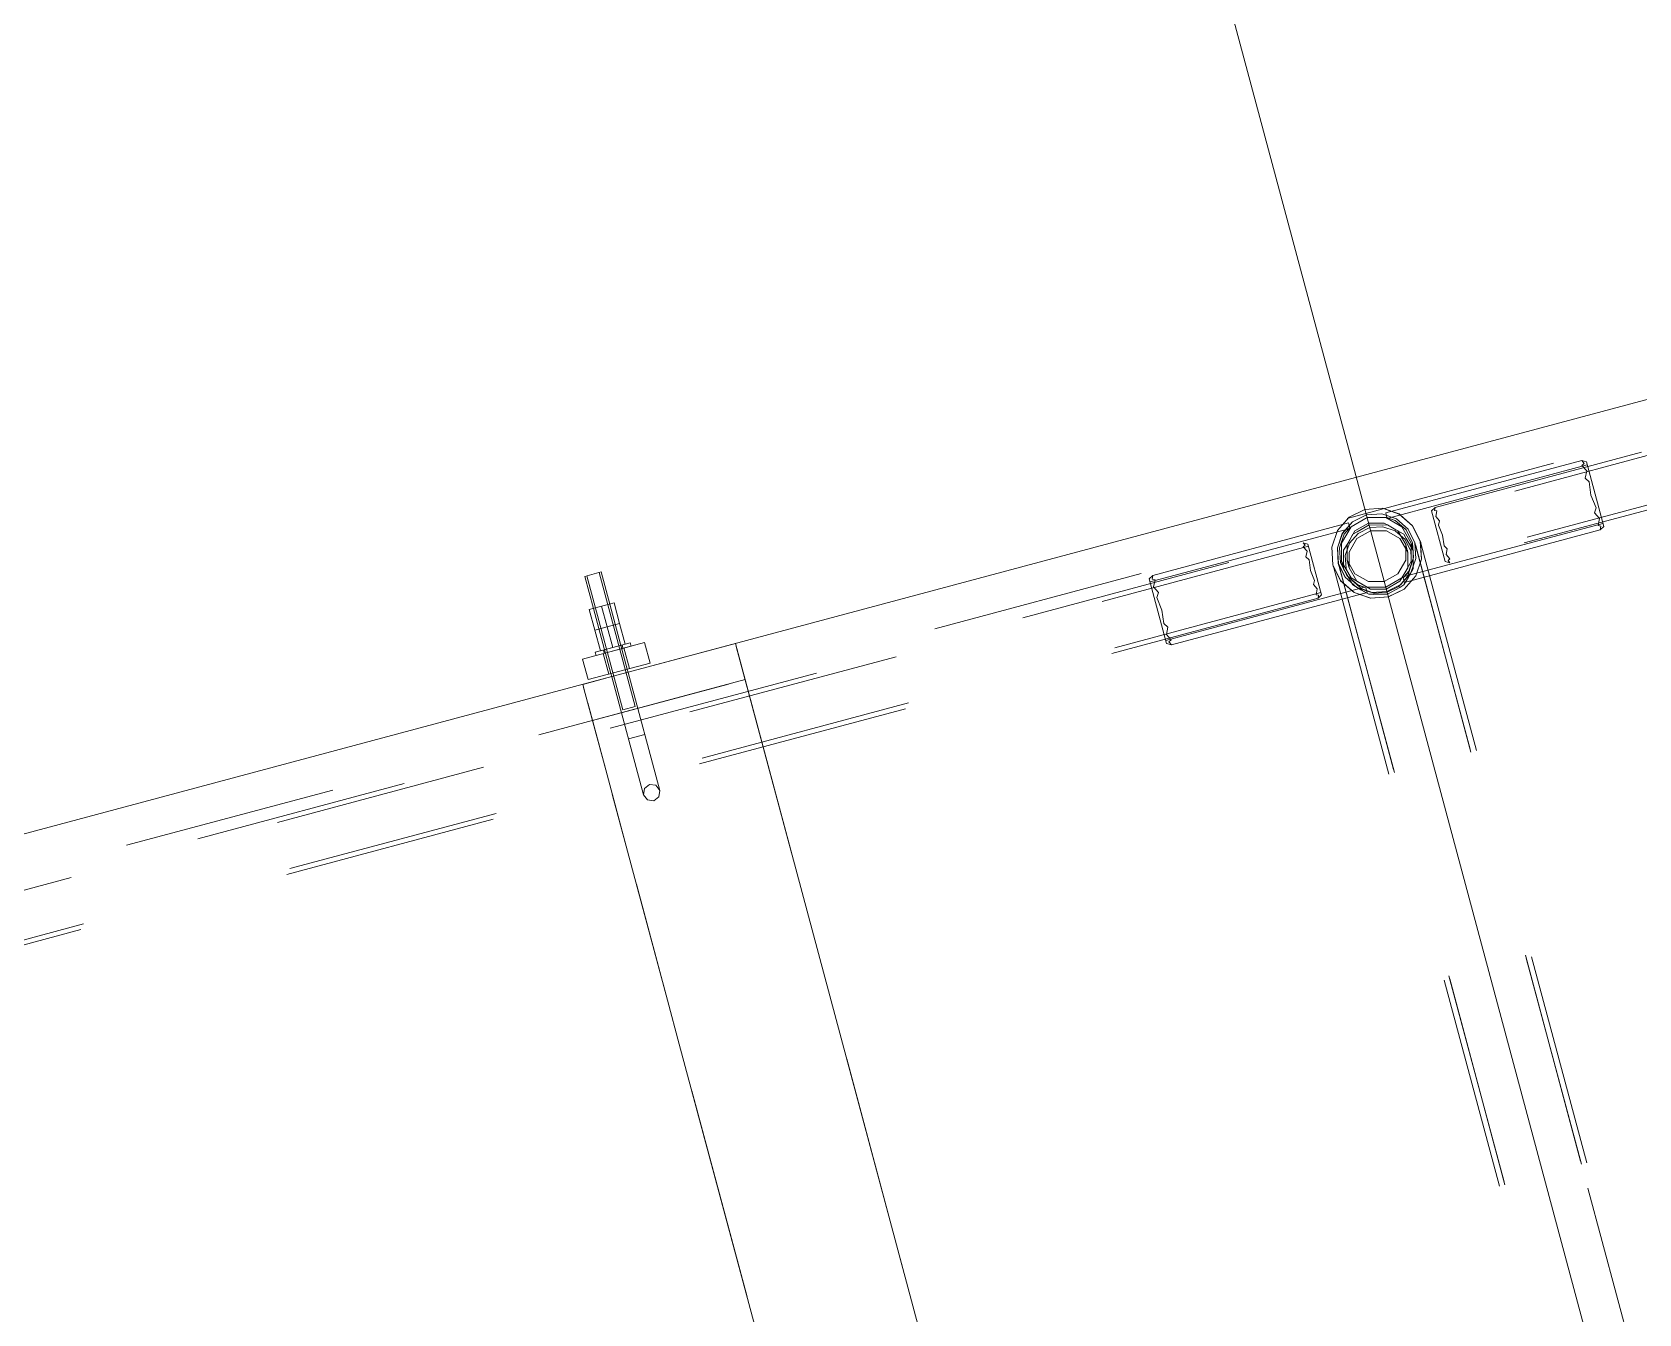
# Model space of a CAD drawing. Header units: millimetres. Extents: x -753 to 90, y 56274 to 56868.
# Drawn here: x -349.52 to -334.47, y 56772.21 to 56784.23 of the extents above; entities that cross this region are included whole.
import ezdxf

# ---------------------------------------------------------------- set-up
doc = ezdxf.new("R2010")
doc.units = ezdxf.units.MM
doc.linetypes.add('XKITLINE00', pattern=[0])
doc.linetypes.add('XKITLINE02', pattern=[4, 2, -2])
doc.layers.add('Cota', color=4, linetype='Continuous', lineweight=0)
doc.layers.add('Peça', color=2, linetype='Continuous', lineweight=0)

# ---------------------------------------------------------------- blocks, each defined once
blk = doc.blocks.new('*A1306')
at = {"layer": 'Peça', "color": 7, "linetype": 'XKITLINE02', "lineweight": 0}
for p, q in [((-323.679, 56783.29), (-344.273, 56777.773)), ((-343.939, 56778.225), (-344.092, 56778.184)), ((-344.356, 56778.083), (-344.34, 56778.025)), ((-344.317, 56777.94), (-344.149, 56777.312)), ((-344.088, 56777.084), (-343.944, 56776.548)), ((-343.862, 56776.239), (-343.571, 56775.153)), ((-343.343, 56774.302), (-342.809, 56772.31))]:
    blk.add_line(p, q, dxfattribs=at)
at = {"layer": 'Peça', "color": 4, "linetype": 'XKITLINE00', "lineweight": 0}
for p, q in [((-333.814, 56780.938), (-343.939, 56778.225)), ((-344.092, 56778.184), (-344.363, 56778.111)), ((-344.363, 56778.111), (-344.363, 56778.111)), ((-344.363, 56778.111), (-344.34, 56778.026)), ((-344.34, 56778.025), (-344.149, 56777.312)), ((-344.149, 56777.312), (-343.944, 56776.548)), ((-343.944, 56776.548), (-343.571, 56775.153)), ((-343.571, 56775.153), (-343.46, 56774.74)), ((-343.46, 56774.74), (-342.809, 56772.31)), ((-342.809, 56772.31), (-341.834, 56768.67))]:
    blk.add_line(p, q, dxfattribs=at)
blk = doc.blocks.new('*A1308')
at = {"layer": 'Peça', "color": 7, "linetype": 'XKITLINE02', "lineweight": 0}
for p, q in [((-298.928, 56789.758), (-336.406, 56779.717)), ((-336.379, 56779.77), (-298.979, 56789.791)), ((-298.812, 56789.326), (-336.29, 56779.284)), ((-298.839, 56789.272), (-336.24, 56779.251)), ((-336.412, 56779.738), (-336.379, 56779.77)), ((-336.384, 56779.741), (-336.379, 56779.77)), ((-336.412, 56779.738), (-336.285, 56779.263)), ((-336.362, 56779.738), (-336.384, 56779.741)), ((-336.373, 56779.684), (-336.362, 56779.738)), ((-336.337, 56779.643), (-336.373, 56779.684)), ((-336.347, 56779.604), (-336.337, 56779.643)), ((-336.31, 56779.511), (-336.347, 56779.604)), ((-336.295, 56779.411), (-336.31, 56779.511)), ((-336.267, 56779.383), (-336.295, 56779.411)), ((-336.277, 56779.329), (-336.267, 56779.383)), ((-336.241, 56779.288), (-336.277, 56779.329)), ((-336.24, 56779.251), (-336.285, 56779.263)), ((-336.258, 56779.274), (-336.241, 56779.288)), ((-336.24, 56779.251), (-336.258, 56779.274))]:
    blk.add_line(p, q, dxfattribs=at)
blk = doc.blocks.new('*A1708')
at = {"layer": 'Peça', "color": 7, "linetype": 'XKITLINE02', "lineweight": 0}
for p, q in [((-337.565, 56779.406), (-375.043, 56769.364)), ((-375.016, 56769.418), (-337.616, 56779.439)), ((-337.616, 56779.439), (-337.597, 56779.416)), ((-337.616, 56779.439), (-337.571, 56779.427)), ((-337.597, 56779.416), (-337.614, 56779.402)), ((-337.614, 56779.402), (-337.578, 56779.36)), ((-337.578, 56779.36), (-337.589, 56779.307)), ((-337.589, 56779.307), (-337.56, 56779.279)), ((-337.443, 56778.952), (-337.571, 56779.427)), ((-337.56, 56779.279), (-337.546, 56779.179)), ((-337.546, 56779.179), (-337.508, 56779.085)), ((-337.508, 56779.085), (-337.519, 56779.047)), ((-337.519, 56779.047), (-337.483, 56779.006)), ((-337.483, 56779.006), (-337.493, 56778.952)), ((-337.449, 56778.973), (-374.927, 56768.931)), ((-337.476, 56778.919), (-374.877, 56768.898)), ((-337.493, 56778.952), (-337.471, 56778.948)), ((-337.476, 56778.919), (-337.443, 56778.952)), ((-337.471, 56778.948), (-337.476, 56778.919))]:
    blk.add_line(p, q, dxfattribs=at)
blk = doc.blocks.new('*A1719')
at = {"layer": 'Peça', "color": 7, "linetype": 'XKITLINE02', "lineweight": 0}
for p, q in [((-337.037, 56779.751), (-337.185, 56779.678)), ((-336.872, 56779.762), (-337.037, 56779.751)), ((-336.715, 56779.708), (-336.872, 56779.762)), ((-337.185, 56779.678), (-337.294, 56779.553)), ((-337.249, 56779.527), (-337.153, 56779.636)), ((-337.153, 56779.636), (-337.023, 56779.7)), ((-337.023, 56779.7), (-336.879, 56779.709)), ((-336.879, 56779.709), (-336.742, 56779.662)), ((-336.742, 56779.662), (-336.633, 56779.567)), ((-336.591, 56779.599), (-336.715, 56779.708)), ((-336.518, 56779.451), (-336.591, 56779.599)), ((-337.294, 56779.553), (-337.348, 56779.397)), ((-337.295, 56779.39), (-337.249, 56779.527)), ((-336.633, 56779.567), (-336.569, 56779.437)), ((-336.515, 56779.44), (-336.518, 56779.451)), ((-336.507, 56779.286), (-336.518, 56779.451)), ((-337.348, 56779.397), (-337.337, 56779.232)), ((-337.286, 56779.245), (-337.295, 56779.39)), ((-336.569, 56779.437), (-333.671, 56768.623)), ((-336.569, 56779.437), (-336.559, 56779.293)), ((-336.51, 56779.423), (-336.515, 56779.44)), ((-336.51, 56779.423), (-333.62, 56768.637)), ((-337.334, 56779.221), (-337.337, 56779.232)), ((-337.337, 56779.232), (-337.264, 56779.083)), ((-337.329, 56779.203), (-337.334, 56779.221)), ((-337.329, 56779.203), (-334.439, 56768.417)), ((-337.286, 56779.245), (-337.283, 56779.234)), ((-337.222, 56779.115), (-337.286, 56779.245)), ((-337.283, 56779.234), (-337.278, 56779.217)), ((-337.278, 56779.217), (-334.388, 56768.431)), ((-336.606, 56779.156), (-336.701, 56779.047)), ((-336.559, 56779.293), (-336.606, 56779.156)), ((-336.56, 56779.129), (-336.507, 56779.286)), ((-337.264, 56779.083), (-337.139, 56778.974)), ((-337.113, 56779.02), (-337.222, 56779.115)), ((-336.976, 56778.973), (-337.113, 56779.02)), ((-336.701, 56779.047), (-336.831, 56778.983)), ((-336.818, 56778.932), (-336.669, 56779.005)), ((-336.669, 56779.005), (-336.56, 56779.129)), ((-337.139, 56778.974), (-336.983, 56778.921)), ((-336.983, 56778.921), (-336.818, 56778.932)), ((-336.831, 56778.983), (-336.976, 56778.973)), ((-334.218, 56768.603), (-334.064, 56768.654)), ((-334.059, 56768.639), (-334.194, 56768.593)), ((-334.064, 56768.654), (-333.904, 56768.687)), ((-333.92, 56768.667), (-334.059, 56768.639)), ((-333.797, 56768.674), (-333.92, 56768.667)), ((-333.904, 56768.687), (-333.764, 56768.695)), ((-333.71, 56768.658), (-333.797, 56768.674)), ((-333.764, 56768.695), (-333.664, 56768.677)), ((-333.671, 56768.623), (-333.71, 56768.658)), ((-333.687, 56768.573), (-333.671, 56768.623)), ((-333.664, 56768.677), (-333.62, 56768.637)), ((-333.62, 56768.637), (-333.638, 56768.579)), ((-334.439, 56768.417), (-334.421, 56768.474)), ((-334.421, 56768.474), (-334.343, 56768.54)), ((-334.384, 56768.443), (-334.372, 56768.481)), ((-334.304, 56768.538), (-334.372, 56768.481)), ((-334.343, 56768.54), (-334.218, 56768.603)), ((-334.194, 56768.593), (-334.304, 56768.538)), ((-333.999, 56768.415), (-333.865, 56768.46)), ((-333.865, 56768.46), (-333.755, 56768.515)), ((-333.716, 56768.514), (-333.841, 56768.45)), ((-333.755, 56768.515), (-333.687, 56768.573)), ((-333.638, 56768.579), (-333.716, 56768.514)), ((-334.395, 56768.376), (-334.439, 56768.417)), ((-334.295, 56768.359), (-334.395, 56768.376)), ((-334.388, 56768.431), (-334.384, 56768.443)), ((-334.388, 56768.431), (-334.349, 56768.395)), ((-334.349, 56768.395), (-334.262, 56768.38)), ((-334.155, 56768.366), (-334.295, 56768.359)), ((-334.262, 56768.38), (-334.139, 56768.386)), ((-333.995, 56768.399), (-334.155, 56768.366)), ((-334.139, 56768.386), (-333.999, 56768.415)), ((-333.841, 56768.45), (-333.995, 56768.399))]:
    blk.add_line(p, q, dxfattribs=at)
blk = doc.blocks.new('*A1868')
at = {"layer": 'Peça', "color": 4, "linetype": 'XKITLINE00', "lineweight": 0}
for p, q in [((-344.303, 56778.813), (-344.071, 56778.875)), ((-344.187, 56778.844), (-344.135, 56778.651)), ((-344.071, 56778.875), (-344.019, 56778.682)), ((-344.251, 56778.62), (-344.303, 56778.813)), ((-344.019, 56778.682), (-344.251, 56778.62))]:
    blk.add_line(p, q, dxfattribs=at)
blk = doc.blocks.new('*A1869')
at = {"layer": 'Peça', "color": 4, "linetype": 'XKITLINE00', "lineweight": 0}
for p, q in [((-344.251, 56778.62), (-344.019, 56778.682)), ((-344.199, 56778.427), (-344.251, 56778.62)), ((-344.135, 56778.651), (-344.083, 56778.458)), ((-343.967, 56778.489), (-344.019, 56778.682))]:
    blk.add_line(p, q, dxfattribs=at)
at = {"layer": 'Peça', "color": 7, "linetype": 'XKITLINE02', "lineweight": 0}
blk.add_line((-344.199, 56778.427), (-343.967, 56778.489), dxfattribs=at)
blk = doc.blocks.new('*A1884')
at = {"layer": 'Peça', "color": 4, "linetype": 'XKITLINE00', "lineweight": 0}
for p, q in [((-344.083, 56778.458), (-344.247, 56778.414)), ((-344.239, 56778.383), (-344.247, 56778.414)), ((-343.919, 56778.502), (-344.083, 56778.458)), ((-343.911, 56778.471), (-343.919, 56778.502))]:
    blk.add_line(p, q, dxfattribs=at)
at = {"layer": 'Peça', "color": 7, "linetype": 'XKITLINE02', "lineweight": 0}
for p, q in [((-343.911, 56778.471), (-344.239, 56778.383)), ((-344.162, 56778.404), (-344.17, 56778.434)), ((-344.083, 56778.458), (-344.001, 56778.48)), ((-343.988, 56778.45), (-343.996, 56778.481))]:
    blk.add_line(p, q, dxfattribs=at)
blk = doc.blocks.new('*A1885')
at = {"layer": 'Peça', "color": 4, "linetype": 'XKITLINE00', "lineweight": 0}
for p, q in [((-344.365, 56778.349), (-343.785, 56778.504)), ((-343.733, 56778.311), (-343.785, 56778.504)), ((-344.313, 56778.156), (-344.365, 56778.349)), ((-343.733, 56778.311), (-344.313, 56778.156))]:
    blk.add_line(p, q, dxfattribs=at)
at = {"layer": 'Peça', "color": 7, "linetype": 'XKITLINE02', "lineweight": 0}
for p, q in [((-344.12, 56778.208), (-344.172, 56778.401)), ((-343.927, 56778.26), (-343.978, 56778.453))]:
    blk.add_line(p, q, dxfattribs=at)
blk = doc.blocks.new('*A1888')
at = {"layer": 'Peça', "color": 4, "linetype": 'XKITLINE00', "lineweight": 0}
for p, q in [((-344.191, 56779.165), (-344.344, 56779.124)), ((-344.191, 56779.165), (-344.11, 56778.865)), ((-344.344, 56779.124), (-344.263, 56778.824)), ((-343.947, 56778.254), (-343.938, 56778.222)), ((-344.1, 56778.213), (-344.091, 56778.181))]:
    blk.add_line(p, q, dxfattribs=at)
at = {"layer": 'Peça', "color": 7, "linetype": 'XKITLINE02', "lineweight": 0}
for p, q in [((-344.209, 56779.16), (-343.873, 56777.905)), ((-344.325, 56779.129), (-343.989, 56777.874)), ((-344.11, 56778.865), (-343.947, 56778.254)), ((-344.263, 56778.824), (-344.1, 56778.213)), ((-344.091, 56778.181), (-343.795, 56777.077)), ((-343.938, 56778.222), (-343.642, 56777.118)), ((-343.989, 56777.874), (-343.873, 56777.905)), ((-343.783, 56777.641), (-343.935, 56777.6)), ((-343.787, 56777.137), (-343.795, 56777.077)), ((-343.795, 56777.077), (-343.758, 56777.029)), ((-343.787, 56777.137), (-343.739, 56777.173)), ((-343.739, 56777.173), (-343.679, 56777.166)), ((-343.698, 56777.021), (-343.65, 56777.058)), ((-343.679, 56777.166), (-343.642, 56777.118)), ((-343.65, 56777.058), (-343.642, 56777.118)), ((-343.758, 56777.029), (-343.698, 56777.021))]:
    blk.add_line(p, q, dxfattribs=at)
blk = doc.blocks.new('*A1909')
at = {"layer": 'Peça', "color": 4, "linetype": 'XKITLINE00', "lineweight": 0}
for p, q in [((-342.934, 56778.494), (-343.939, 56778.225)), ((-342.934, 56778.494), (-342.934, 56778.494)), ((-342.934, 56778.494), (-339.849, 56766.979)), ((-344.092, 56778.184), (-354.217, 56775.472))]:
    blk.add_line(p, q, dxfattribs=at)
at = {"layer": 'Peça', "color": 7, "linetype": 'XKITLINE02', "lineweight": 0}
for p, q in [((-342.926, 56778.466), (-339.849, 56766.979)), ((-342.843, 56778.156), (-363.437, 56772.639)), ((-343.939, 56778.225), (-344.092, 56778.184))]:
    blk.add_line(p, q, dxfattribs=at)
blk = doc.blocks.new('*A1910')
at = {"layer": 'Peça', "color": 7, "linetype": 'XKITLINE02', "lineweight": 0}
for p, q in [((-337.016, 56779.675), (-337.167, 56779.587)), ((-337.003, 56779.623), (-337.13, 56779.55)), ((-337.11, 56779.54), (-336.998, 56779.606)), ((-337.11, 56779.54), (-336.998, 56779.606)), ((-336.842, 56779.675), (-337.016, 56779.675)), ((-336.856, 56779.623), (-337.003, 56779.623)), ((-336.998, 56779.606), (-336.868, 56779.605)), ((-336.998, 56779.606), (-336.868, 56779.605)), ((-336.868, 56779.605), (-336.824, 56779.607)), ((-336.868, 56779.605), (-336.824, 56779.607)), ((-336.728, 56779.55), (-336.856, 56779.623)), ((-336.842, 56779.675), (-336.691, 56779.587)), ((-336.824, 56779.607), (-336.748, 56779.561)), ((-336.824, 56779.607), (-336.748, 56779.561)), ((-337.167, 56779.587), (-337.255, 56779.436)), ((-337.13, 56779.55), (-337.203, 56779.423)), ((-337.192, 56779.442), (-337.149, 56779.519)), ((-337.192, 56779.442), (-337.149, 56779.519)), ((-337.111, 56779.479), (-337.184, 56779.352)), ((-337.184, 56779.351), (-337.111, 56779.478)), ((-337.182, 56779.435), (-337.101, 56779.527)), ((-337.101, 56779.527), (-337.182, 56779.435)), ((-337.149, 56779.519), (-337.11, 56779.54)), ((-337.149, 56779.519), (-337.11, 56779.54)), ((-336.983, 56779.552), (-337.111, 56779.479)), ((-337.111, 56779.478), (-336.983, 56779.552)), ((-337.101, 56779.527), (-336.991, 56779.581)), ((-336.991, 56779.581), (-337.101, 56779.527)), ((-336.991, 56779.581), (-336.869, 56779.589)), ((-336.869, 56779.589), (-336.991, 56779.581)), ((-336.836, 56779.552), (-336.983, 56779.552)), ((-336.983, 56779.552), (-336.836, 56779.552)), ((-336.869, 56779.589), (-336.753, 56779.55)), ((-336.753, 56779.55), (-336.869, 56779.589)), ((-336.709, 56779.479), (-336.836, 56779.552)), ((-336.836, 56779.552), (-336.709, 56779.479)), ((-336.753, 56779.55), (-336.661, 56779.469)), ((-336.661, 56779.469), (-336.753, 56779.55)), ((-336.748, 56779.561), (-336.673, 56779.52)), ((-336.748, 56779.561), (-336.673, 56779.52)), ((-336.655, 56779.423), (-336.728, 56779.55)), ((-336.636, 56779.352), (-336.709, 56779.479)), ((-336.709, 56779.479), (-336.636, 56779.352)), ((-336.604, 56779.436), (-336.691, 56779.587)), ((-336.673, 56779.52), (-336.65, 56779.48)), ((-336.65, 56779.48), (-336.673, 56779.52)), ((-336.661, 56779.469), (-336.607, 56779.36)), ((-336.607, 56779.359), (-336.661, 56779.469)), ((-336.65, 56779.48), (-336.585, 56779.368)), ((-336.585, 56779.369), (-336.65, 56779.48)), ((-337.255, 56779.436), (-337.255, 56779.262)), ((-337.237, 56779.369), (-337.192, 56779.442)), ((-337.237, 56779.369), (-337.236, 56779.323)), ((-337.236, 56779.369), (-337.192, 56779.442)), ((-337.236, 56779.323), (-337.236, 56779.369)), ((-337.236, 56779.194), (-337.236, 56779.323)), ((-337.236, 56779.323), (-337.236, 56779.194)), ((-337.222, 56779.319), (-337.182, 56779.435)), ((-337.213, 56779.197), (-337.222, 56779.319)), ((-337.182, 56779.435), (-337.221, 56779.319)), ((-337.221, 56779.319), (-337.213, 56779.197)), ((-337.203, 56779.423), (-337.203, 56779.275)), ((-337.184, 56779.352), (-337.185, 56779.205)), ((-337.184, 56779.205), (-337.184, 56779.351)), ((-336.655, 56779.422), (-336.655, 56779.423)), ((-336.655, 56779.275), (-336.655, 56779.423)), ((-336.655, 56779.423), (-336.655, 56779.422)), ((-336.654, 56779.421), (-336.655, 56779.422)), ((-336.655, 56779.422), (-336.655, 56779.422)), ((-336.655, 56779.422), (-336.655, 56779.422)), ((-336.655, 56779.422), (-336.655, 56779.422)), ((-336.655, 56779.422), (-336.655, 56779.422)), ((-336.655, 56779.422), (-336.654, 56779.421)), ((-336.654, 56779.42), (-336.654, 56779.421)), ((-336.654, 56779.421), (-336.654, 56779.42)), ((-336.654, 56779.419), (-336.654, 56779.42)), ((-336.654, 56779.419), (-336.654, 56779.42)), ((-336.654, 56779.418), (-336.654, 56779.419)), ((-336.654, 56779.418), (-336.654, 56779.419)), ((-336.653, 56779.417), (-336.654, 56779.418)), ((-336.653, 56779.417), (-336.654, 56779.418)), ((-336.653, 56779.415), (-336.653, 56779.417)), ((-336.653, 56779.415), (-336.653, 56779.417)), ((-336.652, 56779.414), (-336.653, 56779.415)), ((-336.652, 56779.414), (-336.653, 56779.415)), ((-336.652, 56779.412), (-336.652, 56779.414)), ((-336.652, 56779.412), (-336.652, 56779.414)), ((-336.651, 56779.41), (-336.652, 56779.412)), ((-336.651, 56779.41), (-336.652, 56779.412)), ((-336.651, 56779.408), (-336.651, 56779.41)), ((-336.651, 56779.408), (-336.651, 56779.41)), ((-336.65, 56779.405), (-336.651, 56779.408)), ((-336.65, 56779.405), (-336.651, 56779.408)), ((-336.65, 56779.403), (-336.65, 56779.405)), ((-336.65, 56779.403), (-336.65, 56779.405)), ((-336.649, 56779.4), (-336.65, 56779.403)), ((-336.65, 56779.403), (-336.649, 56779.4)), ((-336.648, 56779.398), (-336.649, 56779.4)), ((-336.649, 56779.4), (-336.648, 56779.398)), ((-336.647, 56779.395), (-336.648, 56779.398)), ((-336.647, 56779.395), (-336.648, 56779.398)), ((-336.647, 56779.392), (-336.647, 56779.395)), ((-336.646, 56779.392), (-336.647, 56779.395)), ((-336.646, 56779.388), (-336.647, 56779.392)), ((-336.646, 56779.388), (-336.646, 56779.392)), ((-336.645, 56779.385), (-336.646, 56779.388)), ((-336.645, 56779.385), (-336.646, 56779.388)), ((-336.644, 56779.381), (-336.645, 56779.385)), ((-336.644, 56779.381), (-336.645, 56779.385)), ((-336.643, 56779.378), (-336.644, 56779.381)), ((-336.643, 56779.378), (-336.644, 56779.381)), ((-336.642, 56779.374), (-336.643, 56779.378)), ((-336.642, 56779.374), (-336.643, 56779.378)), ((-336.641, 56779.37), (-336.642, 56779.374)), ((-336.641, 56779.37), (-336.642, 56779.374)), ((-336.64, 56779.366), (-336.641, 56779.37)), ((-336.639, 56779.365), (-336.641, 56779.37)), ((-336.638, 56779.361), (-336.64, 56779.366)), ((-336.638, 56779.361), (-336.639, 56779.365)), ((-336.637, 56779.357), (-336.638, 56779.361)), ((-336.638, 56779.361), (-336.637, 56779.356)), ((-336.636, 56779.352), (-336.637, 56779.357)), ((-336.637, 56779.356), (-336.636, 56779.352)), ((-336.636, 56779.205), (-336.636, 56779.352)), ((-336.636, 56779.352), (-336.636, 56779.205)), ((-336.607, 56779.36), (-336.599, 56779.238)), ((-336.599, 56779.238), (-336.607, 56779.359)), ((-336.604, 56779.262), (-336.604, 56779.436)), ((-336.603, 56779.436), (-336.604, 56779.436)), ((-336.604, 56779.436), (-336.604, 56779.436)), ((-336.604, 56779.436), (-336.604, 56779.436)), ((-336.604, 56779.436), (-336.603, 56779.436)), ((-336.603, 56779.435), (-336.603, 56779.436)), ((-336.603, 56779.436), (-336.603, 56779.435)), ((-336.603, 56779.434), (-336.603, 56779.435)), ((-336.603, 56779.435), (-336.603, 56779.435)), ((-336.603, 56779.435), (-336.603, 56779.435)), ((-336.603, 56779.435), (-336.603, 56779.434)), ((-336.603, 56779.433), (-336.603, 56779.434)), ((-336.603, 56779.434), (-336.603, 56779.433)), ((-336.602, 56779.432), (-336.603, 56779.433)), ((-336.603, 56779.433), (-336.602, 56779.432)), ((-336.602, 56779.43), (-336.602, 56779.432)), ((-336.602, 56779.432), (-336.602, 56779.43)), ((-336.602, 56779.429), (-336.602, 56779.43)), ((-336.602, 56779.43), (-336.602, 56779.429)), ((-336.601, 56779.427), (-336.602, 56779.429)), ((-336.602, 56779.429), (-336.601, 56779.427)), ((-336.601, 56779.425), (-336.601, 56779.427)), ((-336.601, 56779.427), (-336.601, 56779.426)), ((-336.601, 56779.426), (-336.6, 56779.424)), ((-336.6, 56779.423), (-336.601, 56779.425)), ((-336.6, 56779.424), (-336.6, 56779.421)), ((-336.6, 56779.421), (-336.6, 56779.423)), ((-336.599, 56779.419), (-336.6, 56779.421)), ((-336.6, 56779.421), (-336.599, 56779.419)), ((-336.598, 56779.417), (-336.599, 56779.419)), ((-336.599, 56779.419), (-336.598, 56779.417)), ((-336.598, 56779.414), (-336.598, 56779.417)), ((-336.598, 56779.417), (-336.598, 56779.414)), ((-336.597, 56779.411), (-336.598, 56779.414)), ((-336.598, 56779.414), (-336.597, 56779.411)), ((-336.596, 56779.408), (-336.597, 56779.411)), ((-336.597, 56779.411), (-336.596, 56779.408)), ((-336.595, 56779.405), (-336.596, 56779.408)), ((-336.596, 56779.408), (-336.595, 56779.405)), ((-336.594, 56779.402), (-336.595, 56779.405)), ((-336.595, 56779.405), (-336.594, 56779.402)), ((-336.593, 56779.399), (-336.594, 56779.402)), ((-336.594, 56779.402), (-336.594, 56779.399)), ((-336.594, 56779.399), (-336.593, 56779.395)), ((-336.593, 56779.395), (-336.593, 56779.399)), ((-336.592, 56779.391), (-336.593, 56779.395)), ((-336.593, 56779.395), (-336.592, 56779.391)), ((-336.59, 56779.387), (-336.592, 56779.391)), ((-336.592, 56779.391), (-336.591, 56779.388)), ((-336.591, 56779.388), (-336.589, 56779.383)), ((-336.589, 56779.383), (-336.59, 56779.387)), ((-336.588, 56779.379), (-336.589, 56779.383)), ((-336.589, 56779.383), (-336.588, 56779.379)), ((-336.587, 56779.375), (-336.588, 56779.379)), ((-336.588, 56779.379), (-336.587, 56779.375)), ((-336.586, 56779.37), (-336.587, 56779.375)), ((-336.587, 56779.375), (-336.586, 56779.37)), ((-336.586, 56779.37), (-336.585, 56779.368)), ((-336.586, 56779.37), (-336.585, 56779.369)), ((-336.585, 56779.238), (-336.585, 56779.369)), ((-336.585, 56779.368), (-336.585, 56779.238)), ((-337.254, 56779.261), (-337.255, 56779.262)), ((-337.255, 56779.262), (-337.255, 56779.262)), ((-337.167, 56779.111), (-337.255, 56779.262)), ((-337.255, 56779.262), (-337.255, 56779.262)), ((-337.255, 56779.262), (-337.254, 56779.261)), ((-337.254, 56779.26), (-337.254, 56779.261)), ((-337.254, 56779.261), (-337.254, 56779.261)), ((-337.254, 56779.261), (-337.254, 56779.261)), ((-337.254, 56779.261), (-337.254, 56779.26)), ((-337.254, 56779.259), (-337.254, 56779.26)), ((-337.254, 56779.26), (-337.254, 56779.259)), ((-337.254, 56779.258), (-337.254, 56779.259)), ((-337.254, 56779.259), (-337.254, 56779.258)), ((-337.253, 56779.257), (-337.254, 56779.258)), ((-337.254, 56779.258), (-337.253, 56779.257)), ((-337.253, 56779.256), (-337.253, 56779.257)), ((-337.253, 56779.257), (-337.253, 56779.256)), ((-337.253, 56779.254), (-337.253, 56779.256)), ((-337.253, 56779.256), (-337.253, 56779.255)), ((-337.253, 56779.255), (-337.252, 56779.253)), ((-337.252, 56779.253), (-337.253, 56779.254)), ((-337.252, 56779.251), (-337.252, 56779.253)), ((-337.252, 56779.253), (-337.252, 56779.251)), ((-337.251, 56779.249), (-337.252, 56779.251)), ((-337.252, 56779.251), (-337.251, 56779.249)), ((-337.251, 56779.247), (-337.251, 56779.249)), ((-337.251, 56779.249), (-337.251, 56779.247)), ((-337.25, 56779.245), (-337.251, 56779.247)), ((-337.251, 56779.247), (-337.25, 56779.245)), ((-337.249, 56779.242), (-337.25, 56779.245)), ((-337.25, 56779.245), (-337.249, 56779.242)), ((-337.249, 56779.24), (-337.249, 56779.242)), ((-337.249, 56779.242), (-337.249, 56779.24)), ((-337.248, 56779.237), (-337.249, 56779.24)), ((-337.249, 56779.24), (-337.248, 56779.237)), ((-337.247, 56779.234), (-337.248, 56779.237)), ((-337.248, 56779.237), (-337.247, 56779.234)), ((-337.246, 56779.231), (-337.247, 56779.234)), ((-337.247, 56779.234), (-337.246, 56779.231)), ((-337.245, 56779.228), (-337.246, 56779.231)), ((-337.246, 56779.231), (-337.245, 56779.228)), ((-337.245, 56779.224), (-337.245, 56779.228)), ((-337.245, 56779.228), (-337.245, 56779.224)), ((-337.244, 56779.221), (-337.245, 56779.224)), ((-337.245, 56779.224), (-337.244, 56779.221)), ((-337.243, 56779.217), (-337.244, 56779.221)), ((-337.244, 56779.221), (-337.243, 56779.217)), ((-337.242, 56779.213), (-337.243, 56779.217)), ((-337.243, 56779.217), (-337.242, 56779.213)), ((-337.24, 56779.209), (-337.242, 56779.213)), ((-337.242, 56779.213), (-337.24, 56779.209)), ((-337.239, 56779.205), (-337.24, 56779.209)), ((-337.24, 56779.209), (-337.239, 56779.205)), ((-337.238, 56779.2), (-337.239, 56779.205)), ((-337.239, 56779.205), (-337.238, 56779.2)), ((-337.237, 56779.196), (-337.238, 56779.2)), ((-337.238, 56779.2), (-337.237, 56779.196)), ((-337.237, 56779.196), (-337.236, 56779.194)), ((-337.237, 56779.196), (-337.236, 56779.194)), ((-337.236, 56779.194), (-337.171, 56779.081)), ((-337.236, 56779.194), (-337.171, 56779.081)), ((-337.159, 56779.088), (-337.213, 56779.197)), ((-337.213, 56779.197), (-337.159, 56779.087)), ((-337.203, 56779.275), (-337.203, 56779.275)), ((-337.203, 56779.275), (-337.13, 56779.148)), ((-337.203, 56779.275), (-337.203, 56779.275)), ((-337.203, 56779.274), (-337.203, 56779.275)), ((-337.203, 56779.275), (-337.203, 56779.275)), ((-337.203, 56779.275), (-337.203, 56779.275)), ((-337.203, 56779.275), (-337.203, 56779.275)), ((-337.203, 56779.275), (-337.203, 56779.275)), ((-337.203, 56779.274), (-337.203, 56779.275)), ((-337.203, 56779.273), (-337.203, 56779.274)), ((-337.203, 56779.273), (-337.203, 56779.274)), ((-337.203, 56779.272), (-337.203, 56779.273)), ((-337.203, 56779.272), (-337.203, 56779.273)), ((-337.202, 56779.271), (-337.203, 56779.272)), ((-337.202, 56779.271), (-337.203, 56779.272)), ((-337.202, 56779.27), (-337.202, 56779.271)), ((-337.202, 56779.27), (-337.202, 56779.271)), ((-337.201, 56779.268), (-337.202, 56779.27)), ((-337.201, 56779.268), (-337.202, 56779.27)), ((-337.201, 56779.267), (-337.201, 56779.268)), ((-337.201, 56779.268), (-337.201, 56779.267)), ((-337.201, 56779.265), (-337.201, 56779.267)), ((-337.201, 56779.267), (-337.201, 56779.265)), ((-337.2, 56779.263), (-337.201, 56779.265)), ((-337.2, 56779.263), (-337.201, 56779.265)), ((-337.199, 56779.261), (-337.2, 56779.263)), ((-337.199, 56779.261), (-337.2, 56779.263)), ((-337.199, 56779.258), (-337.199, 56779.261)), ((-337.199, 56779.258), (-337.199, 56779.261)), ((-337.198, 56779.256), (-337.199, 56779.258)), ((-337.198, 56779.256), (-337.199, 56779.258)), ((-337.198, 56779.253), (-337.198, 56779.256)), ((-337.197, 56779.253), (-337.198, 56779.256)), ((-337.197, 56779.251), (-337.198, 56779.253)), ((-337.197, 56779.251), (-337.197, 56779.253)), ((-337.196, 56779.248), (-337.197, 56779.251)), ((-337.196, 56779.248), (-337.197, 56779.251)), ((-337.195, 56779.245), (-337.196, 56779.248)), ((-337.195, 56779.245), (-337.196, 56779.248)), ((-337.194, 56779.241), (-337.195, 56779.245)), ((-337.194, 56779.241), (-337.195, 56779.245)), ((-337.193, 56779.238), (-337.194, 56779.241)), ((-337.193, 56779.238), (-337.194, 56779.241)), ((-337.192, 56779.234), (-337.193, 56779.238)), ((-337.193, 56779.238), (-337.192, 56779.234)), ((-337.191, 56779.231), (-337.192, 56779.234)), ((-337.192, 56779.234), (-337.191, 56779.231)), ((-337.19, 56779.227), (-337.191, 56779.231)), ((-337.19, 56779.227), (-337.191, 56779.231)), ((-337.189, 56779.223), (-337.19, 56779.227)), ((-337.189, 56779.223), (-337.19, 56779.227)), ((-337.188, 56779.219), (-337.189, 56779.223)), ((-337.188, 56779.218), (-337.189, 56779.223)), ((-337.187, 56779.214), (-337.188, 56779.219)), ((-337.187, 56779.214), (-337.188, 56779.218)), ((-337.186, 56779.21), (-337.187, 56779.214)), ((-337.186, 56779.209), (-337.187, 56779.214)), ((-337.185, 56779.205), (-337.186, 56779.21)), ((-337.184, 56779.205), (-337.186, 56779.209)), ((-337.185, 56779.205), (-337.111, 56779.078)), ((-337.111, 56779.078), (-337.184, 56779.205)), ((-337.13, 56779.148), (-337.003, 56779.075)), ((-336.856, 56779.075), (-336.728, 56779.148)), ((-336.728, 56779.148), (-336.655, 56779.275)), ((-336.71, 56779.078), (-336.636, 56779.205)), ((-336.636, 56779.205), (-336.71, 56779.078)), ((-336.691, 56779.111), (-336.604, 56779.262)), ((-336.599, 56779.238), (-336.639, 56779.122)), ((-336.638, 56779.122), (-336.599, 56779.238)), ((-336.629, 56779.118), (-336.586, 56779.195)), ((-336.629, 56779.118), (-336.586, 56779.195)), ((-336.585, 56779.238), (-336.586, 56779.195)), ((-336.586, 56779.195), (-336.585, 56779.238)), ((-337.171, 56779.081), (-337.15, 56779.044)), ((-337.171, 56779.081), (-337.15, 56779.044)), ((-337.167, 56779.111), (-337.016, 56779.023)), ((-337.067, 56779.007), (-337.159, 56779.088)), ((-337.159, 56779.087), (-337.067, 56779.007)), ((-337.15, 56779.044), (-337.073, 56778.998)), ((-337.15, 56779.044), (-337.074, 56778.999)), ((-337.111, 56779.078), (-336.984, 56779.005)), ((-336.984, 56779.005), (-337.111, 56779.078)), ((-337.074, 56778.999), (-336.999, 56778.957)), ((-337.073, 56778.998), (-336.999, 56778.957)), ((-336.951, 56778.968), (-337.067, 56779.007)), ((-337.067, 56779.007), (-336.951, 56778.968)), ((-336.842, 56779.023), (-337.016, 56779.023)), ((-337.003, 56779.075), (-336.856, 56779.075)), ((-336.984, 56779.005), (-336.837, 56779.005)), ((-336.837, 56779.005), (-336.984, 56779.005)), ((-336.842, 56779.023), (-336.691, 56779.111)), ((-336.837, 56779.005), (-336.71, 56779.078)), ((-336.71, 56779.078), (-336.837, 56779.005)), ((-336.719, 56779.03), (-336.829, 56778.976)), ((-336.829, 56778.976), (-336.719, 56779.03)), ((-336.824, 56778.957), (-336.711, 56779.021)), ((-336.824, 56778.957), (-336.711, 56779.02)), ((-336.639, 56779.122), (-336.719, 56779.03)), ((-336.719, 56779.03), (-336.638, 56779.122)), ((-336.711, 56779.021), (-336.673, 56779.045)), ((-336.711, 56779.02), (-336.673, 56779.044)), ((-336.673, 56779.044), (-336.629, 56779.118)), ((-336.673, 56779.045), (-336.629, 56779.118)), ((-336.999, 56778.957), (-336.954, 56778.955)), ((-336.999, 56778.957), (-336.954, 56778.956)), ((-336.954, 56778.955), (-336.824, 56778.957)), ((-336.954, 56778.956), (-336.824, 56778.957)), ((-336.829, 56778.976), (-336.951, 56778.968)), ((-336.951, 56778.968), (-336.829, 56778.976))]:
    blk.add_line(p, q, dxfattribs=at)
blk = doc.blocks.new('*A1911')
at = {"layer": 'Peça', "color": 7, "linetype": 'XKITLINE02', "lineweight": 0}
for p, q in [((-336.842, 56779.718), (-335.006, 56780.21)), ((-335.006, 56780.21), (-334.983, 56780.181)), ((-335.006, 56780.21), (-334.962, 56780.198)), ((-334.799, 56779.591), (-334.962, 56780.198)), ((-334.954, 56780.169), (-336.815, 56779.67)), ((-334.983, 56780.181), (-335.004, 56780.164)), ((-335.004, 56780.164), (-334.959, 56780.112)), ((-334.959, 56780.112), (-334.972, 56780.044)), ((-334.972, 56780.044), (-334.937, 56780.01)), ((-334.937, 56780.01), (-334.919, 56779.884)), ((-334.919, 56779.884), (-334.872, 56779.767)), ((-334.872, 56779.767), (-334.885, 56779.719)), ((-336.842, 56779.718), (-336.83, 56779.675)), ((-336.83, 56779.675), (-336.753, 56779.649)), ((-336.815, 56779.67), (-336.753, 56779.648)), ((-336.651, 56779.559), (-336.753, 56779.649)), ((-336.753, 56779.649), (-336.753, 56779.648)), ((-336.753, 56779.648), (-336.658, 56779.565)), ((-334.807, 56779.62), (-336.669, 56779.122)), ((-334.885, 56779.719), (-334.84, 56779.667)), ((-334.84, 56779.667), (-334.853, 56779.6)), ((-334.853, 56779.6), (-334.826, 56779.595)), ((-334.826, 56779.595), (-334.832, 56779.559)), ((-334.832, 56779.559), (-336.667, 56779.067)), ((-336.59, 56779.437), (-336.651, 56779.559)), ((-334.832, 56779.559), (-334.799, 56779.591)), ((-336.625, 56779.171), (-336.581, 56779.3)), ((-336.59, 56779.437), (-336.581, 56779.3)), ((-336.679, 56779.111), (-336.625, 56779.171)), ((-336.669, 56779.122), (-336.626, 56779.172)), ((-336.584, 56779.291), (-336.626, 56779.172)), ((-336.625, 56779.171), (-336.626, 56779.172)), ((-336.679, 56779.111), (-336.667, 56779.067))]:
    blk.add_line(p, q, dxfattribs=at)
blk = doc.blocks.new('*A1912')
at = {"layer": 'Peça', "color": 7, "linetype": 'XKITLINE02', "lineweight": 0}
for p, q in [((-337.189, 56779.625), (-339.025, 56779.133)), ((-337.189, 56779.625), (-337.178, 56779.581)), ((-339.05, 56779.072), (-337.188, 56779.57)), ((-337.231, 56779.521), (-337.275, 56779.392)), ((-337.231, 56779.52), (-337.272, 56779.401)), ((-337.178, 56779.581), (-337.231, 56779.521)), ((-337.188, 56779.57), (-337.231, 56779.52)), ((-337.231, 56779.52), (-337.231, 56779.521)), ((-337.275, 56779.392), (-337.266, 56779.255)), ((-337.266, 56779.255), (-337.206, 56779.133)), ((-339.057, 56779.101), (-339.025, 56779.133)), ((-338.895, 56778.494), (-339.057, 56779.101)), ((-339.025, 56779.133), (-339.031, 56779.097)), ((-339.031, 56779.097), (-339.003, 56779.092)), ((-339.003, 56779.092), (-339.016, 56779.025)), ((-339.016, 56779.025), (-338.971, 56778.973)), ((-338.903, 56778.523), (-337.041, 56779.022)), ((-337.103, 56779.043), (-337.206, 56779.133)), ((-337.199, 56779.127), (-337.104, 56779.044)), ((-337.103, 56779.043), (-337.104, 56779.044)), ((-337.104, 56779.044), (-337.041, 56779.022)), ((-337.027, 56779.018), (-337.103, 56779.043)), ((-337.015, 56778.974), (-337.027, 56779.018)), ((-338.971, 56778.973), (-338.985, 56778.925)), ((-338.985, 56778.925), (-338.938, 56778.808)), ((-337.015, 56778.974), (-338.85, 56778.482)), ((-338.938, 56778.808), (-338.92, 56778.682)), ((-338.92, 56778.682), (-338.884, 56778.648)), ((-338.884, 56778.648), (-338.897, 56778.58)), ((-338.897, 56778.58), (-338.852, 56778.528)), ((-338.85, 56778.482), (-338.895, 56778.494)), ((-338.874, 56778.511), (-338.852, 56778.528)), ((-338.85, 56778.482), (-338.874, 56778.511))]:
    blk.add_line(p, q, dxfattribs=at)
blk = doc.blocks.new('*A1914')
at = {"layer": 'Peça', "color": 7, "linetype": 'XKITLINE02', "lineweight": 0}
for p, q in [((-337.185, 56779.678), (-337.037, 56779.751)), ((-337.037, 56779.751), (-336.871, 56779.762)), ((-336.871, 56779.762), (-336.715, 56779.709)), ((-337.294, 56779.553), (-337.185, 56779.678)), ((-337.153, 56779.636), (-337.248, 56779.527)), ((-337.023, 56779.7), (-337.153, 56779.636)), ((-336.878, 56779.709), (-337.023, 56779.7)), ((-336.741, 56779.663), (-336.878, 56779.709)), ((-336.632, 56779.567), (-336.741, 56779.663)), ((-336.715, 56779.709), (-336.708, 56779.702)), ((-336.708, 56779.702), (-336.59, 56779.599)), ((-336.59, 56779.599), (-336.517, 56779.451)), ((-337.347, 56779.397), (-337.294, 56779.553)), ((-337.248, 56779.527), (-337.295, 56779.39)), ((-336.568, 56779.437), (-336.632, 56779.567)), ((-336.514, 56779.44), (-336.517, 56779.451)), ((-336.517, 56779.451), (-336.506, 56779.286)), ((-337.336, 56779.232), (-337.347, 56779.397)), ((-337.295, 56779.39), (-337.285, 56779.245)), ((-336.568, 56779.437), (-336.565, 56779.426)), ((-336.559, 56779.293), (-336.568, 56779.437)), ((-336.565, 56779.426), (-336.561, 56779.409)), ((-336.561, 56779.409), (-334.949, 56773.391)), ((-336.51, 56779.423), (-336.514, 56779.44)), ((-336.51, 56779.423), (-333.62, 56768.637)), ((-337.333, 56779.221), (-337.336, 56779.232)), ((-337.263, 56779.083), (-337.336, 56779.232)), ((-337.329, 56779.203), (-337.333, 56779.221)), ((-337.329, 56779.203), (-334.439, 56768.417)), ((-337.285, 56779.245), (-334.388, 56768.431)), ((-337.285, 56779.245), (-337.221, 56779.116)), ((-336.701, 56779.047), (-336.606, 56779.156)), ((-336.606, 56779.156), (-336.559, 56779.293)), ((-336.506, 56779.286), (-336.56, 56779.129)), ((-337.139, 56778.974), (-337.263, 56779.083)), ((-337.221, 56779.116), (-337.112, 56779.02)), ((-337.112, 56779.02), (-336.975, 56778.974)), ((-336.831, 56778.983), (-336.701, 56779.047)), ((-336.669, 56779.005), (-336.817, 56778.932)), ((-336.56, 56779.129), (-336.669, 56779.005)), ((-336.982, 56778.921), (-337.139, 56778.974)), ((-336.817, 56778.932), (-336.982, 56778.921)), ((-336.975, 56778.974), (-336.831, 56778.983)), ((-334.949, 56773.391), (-333.671, 56768.623)), ((-334.064, 56768.655), (-334.218, 56768.603)), ((-334.194, 56768.593), (-334.059, 56768.639)), ((-333.904, 56768.687), (-334.064, 56768.655)), ((-334.059, 56768.639), (-333.92, 56768.667)), ((-333.92, 56768.667), (-333.797, 56768.674)), ((-333.764, 56768.695), (-333.904, 56768.687)), ((-333.797, 56768.674), (-333.71, 56768.658)), ((-333.664, 56768.677), (-333.764, 56768.695)), ((-333.71, 56768.658), (-333.671, 56768.623)), ((-333.671, 56768.623), (-333.687, 56768.573)), ((-333.62, 56768.637), (-333.664, 56768.677)), ((-333.638, 56768.579), (-333.62, 56768.637)), ((-334.435, 56768.429), (-334.421, 56768.474)), ((-334.343, 56768.54), (-334.421, 56768.474)), ((-334.388, 56768.431), (-334.372, 56768.481)), ((-334.372, 56768.481), (-334.304, 56768.538)), ((-334.218, 56768.603), (-334.343, 56768.54)), ((-334.304, 56768.538), (-334.194, 56768.593)), ((-333.864, 56768.46), (-333.999, 56768.415)), ((-333.755, 56768.515), (-333.864, 56768.46)), ((-333.841, 56768.45), (-333.715, 56768.514)), ((-333.687, 56768.573), (-333.755, 56768.515)), ((-333.715, 56768.514), (-333.638, 56768.579)), ((-334.439, 56768.417), (-334.435, 56768.429)), ((-334.439, 56768.417), (-334.395, 56768.376)), ((-334.395, 56768.376), (-334.295, 56768.359)), ((-334.349, 56768.395), (-334.388, 56768.431)), ((-334.261, 56768.38), (-334.349, 56768.395)), ((-334.295, 56768.359), (-334.154, 56768.366)), ((-334.139, 56768.386), (-334.261, 56768.38)), ((-334.154, 56768.366), (-333.995, 56768.399)), ((-333.999, 56768.415), (-334.139, 56768.386)), ((-333.995, 56768.399), (-333.841, 56768.45))]:
    blk.add_line(p, q, dxfattribs=at)
blk = doc.blocks.new('*A2191')
at = {"layer": 'Cota', "color": 7, "linetype": 'XKITLINE00', "lineweight": 0}
blk.add_line((-329.756, 56752.579), (-349.138, 56824.913), dxfattribs=at)
blk = doc.blocks.new('*A2192')
at = {"layer": 'Cota', "color": 7, "linetype": 'XKITLINE00', "lineweight": 0}
blk.add_line((-329.756, 56752.579), (-349.138, 56824.913), dxfattribs=at)

msp = doc.modelspace()

# ---------------------------------------------------------------- block references
at = {"lineweight": 0}
for name in ['*A2192', '*A2191', '*A1308', '*A1306', '*A1911', '*A1719', '*A1914', '*A1912', '*A1910', '*A1708', '*A1888', '*A1868', '*A1869', '*A1909', '*A1885', '*A1884']:
    msp.add_blockref(name, (0, 0), dxfattribs=at)

doc.saveas('drawing.dxf')
